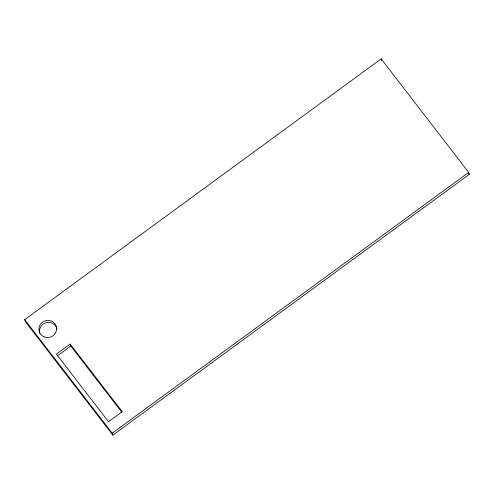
<?xml version="1.0" encoding="UTF-8"?>
<svg xmlns="http://www.w3.org/2000/svg" width="494" height="494" viewBox="0 0 494 494"><rect width="100%" height="100%" fill="white"/><g stroke="black" fill="none" stroke-linecap="round" stroke-linejoin="round"><path stroke-width="0.74" d="M24.7 319.649L381.152 58.86L468.683 172.387L469.3 174.351L112.848 435.14L25.318 321.613L24.7 319.649L112.231 433.176L112.848 435.14M70.154 344.102L56.427 354.142L108.513 421.691L122.234 411.65L70.154 344.102L70.772 346.066L121.913 412.397M57.045 356.106L70.772 346.066M112.231 433.176L468.683 172.387M468.361 173.135L469.3 174.351M381.152 58.86L381.769 60.824M39.847 333.53A8.911 8.565 -17.4 0 1 46.257 322.638A8.911 8.565 -17.4 0 1 57.082 329.066M44.182 336.914A8.911 8.565 -17.4 0 0 56.582 327.837A8.911 8.565 -17.4 0 0 42.503 322.156A8.911 8.565 -17.4 0 0 44.182 336.914"/></g></svg>
